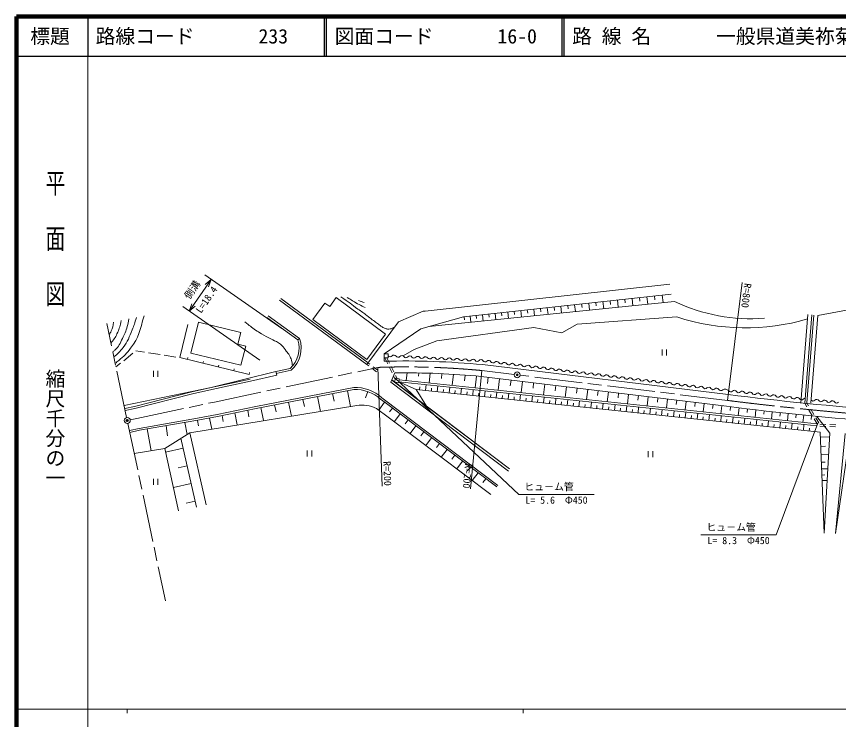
# Model space of a CAD drawing. Units: millimetres, scale not verified. Extents: x 40000 to 680000, y 20000 to 380000.
# Drawn here: x 40000 to 247695, y 202409 to 380000 of the extents above; entities that cross this region are included whole.
import ezdxf
from ezdxf.enums import TextEntityAlignment as Align

# ---------------------------------------------------------------- set-up
doc = ezdxf.new("R2010")
doc.units = ezdxf.units.MM
doc.header["$LTSCALE"] = 1000
doc.header["$PDMODE"] = 32
doc.header["$PDSIZE"] = 500
doc.linetypes.add('CHAIN', pattern=[18.5, 12, -1.5, 3.5, -1.5])
for name, color, linetype, lineweight in [('M-BGD', 7, 'Continuous', 13), ('M-BMK', 2, 'CHAIN', 13), ('M-BMK-SRVR', 3, 'Continuous', 13), ('M-STR-HTXT', 7, 'Continuous', 13), ('M-TTL', 2, 'Continuous', 140), ('M-TTL-BAND', 7, 'Continuous', 13), ('M-TTL-LINE', 7, 'Continuous', 25)]:
    doc.layers.add(name, color=color, linetype=linetype, lineweight=lineweight)
doc.layers.add('M-OTRS', color=6, linetype='Continuous')
doc.layers.add('M-TTL-TXT', color=7, linetype='Continuous')
doc.styles.add('@ＭＳ ゴシック', font='')
doc.styles.add('ＭＳ ゴシック', font='')
doc.styles.get('@ＭＳ ゴシック').set_extended_font_data('@MS Gothic')
doc.styles.get('ＭＳ ゴシック').set_extended_font_data('MS Gothic')

msp = doc.modelspace()

# ---------------------------------------------------------------- linework, layer by layer
at = {"layer": 'M-BGD'}
for p, q in [((143275, 305563), (205097, 312365)), ((223345, 312781), (219610, 283015)), ((205370, 309880), (152984, 304116)), ((152984, 304116), (205370, 309880)), ((203132, 309634), (203344, 307710)), ((273333, 310051), (242466, 304498)), ((106480, 308377), (128519, 292074)), ((106778, 308779), (128816, 292476)), ((114844, 303434), (117936, 307615)), ((117936, 307615), (119142, 306722)), ((119142, 306722), (120807, 308973)), ((120807, 308973), (133268, 299755)), ((144198, 301673), (206284, 308010)), ((144198, 301673), (206284, 308010)), ((182787, 307395), (182884, 306506)), ((184564, 307591), (184760, 305813)), ((186355, 307788), (186455, 306885)), ((188161, 307986), (188360, 306181)), ((189981, 308187), (190082, 307269)), ((191815, 308388), (192017, 306554)), ((193664, 308592), (193767, 307660)), ((195528, 308797), (195733, 306933)), ((197407, 309004), (197511, 308057)), ((199300, 309212), (199508, 307319)), ((201208, 309422), (201314, 308460)), ((136498, 302860), (142721, 305584)), ((142721, 305584), (143275, 305563)), ((164136, 305343), (164314, 303726)), ((165766, 305522), (165856, 304701)), ((167408, 305703), (167589, 304061)), ((169063, 305885), (169155, 305051)), ((170731, 306069), (170915, 304400)), ((172413, 306254), (172506, 305406)), ((174108, 306440), (174294, 304745)), ((175816, 306628), (175911, 305767)), ((177538, 306818), (177728, 305096)), ((179274, 307008), (179370, 306134)), ((181023, 307201), (181216, 305452)), ((103297, 303950), (111118, 298325)), ((103589, 304356), (111543, 298636)), ((114844, 303434), (128510, 293324)), ((142134, 301099), (152984, 304116)), ((153086, 304127), (153170, 303356)), ((154627, 304297), (154797, 302755)), ((156181, 304467), (156267, 303684)), ((157747, 304640), (157919, 303074)), ((159325, 304813), (159413, 304018)), ((160916, 304989), (161091, 303398)), ((162520, 305165), (162609, 304357)), ((181693, 302250), (206867, 304106)), ((238150, 282396), (239974, 304702)), ((239147, 282314), (240971, 304620)), ((239658, 282433), (241469, 304579)), ((240655, 282352), (242466, 304498)), ((81244, 293824), (83287, 302207)), ((84099, 294981), (85993, 302753)), ((96680, 300149), (85993, 302753)), ((128519, 292074), (136498, 302860)), ((146242, 298079), (170675, 301470)), ((170675, 301470), (177768, 300102)), ((177768, 300102), (181693, 302250)), ((95970, 297234), (96680, 300149)), ((128510, 293324), (133268, 299755)), ((132901, 294792), (142134, 301099)), ((97913, 296761), (95970, 297234)), ((111543, 298636), (111118, 298325)), ((140454, 295873), (146242, 298079)), ((69424, 294929), (67092, 293040)), ((72353, 295220), (70201, 295558)), ((76304, 294600), (73341, 295065)), ((96729, 291903), (84099, 294981)), ((96729, 291903), (97913, 296761)), ((137711, 294264), (140454, 295873)), ((203144, 295883), (203144, 294383)), ((204269, 295883), (204269, 294383)), ((80256, 293979), (77292, 294445)), ((98765, 289554), (81244, 293824)), ((83220, 293342), (83339, 293828)), ((87106, 292395), (87225, 292881)), ((132901, 294792), (133901, 294792)), ((132901, 294792), (132901, 293792)), ((132901, 293792), (133901, 293792)), ((132925, 292904), (132901, 293792)), ((133138, 293573), (133796, 292225)), ((133587, 293792), (134245, 292445)), ((133901, 294792), (133901, 293792)), ((66315, 292411), (65142, 291460)), ((90993, 291448), (91111, 291934)), ((94879, 290501), (94997, 290987)), ((105553, 290325), (109158, 291088)), ((128987, 291730), (128519, 292074)), ((129283, 292133), (128815, 292476)), ((131001, 290249), (129792, 291137)), ((131297, 290652), (130088, 291540)), ((132365, 261372), (131298, 291353)), ((134235, 291327), (134893, 289979)), ((134684, 291546), (135342, 290198)), ((219796, 284503), (157748, 292048)), ((74624, 290480), (74624, 288980)), ((75749, 290480), (75749, 288980)), ((89229, 286314), (105553, 290325)), ((98765, 289554), (98884, 290040)), ((99122, 287865), (105749, 289396)), ((105749, 289396), (105553, 290325)), ((105656, 289836), (109392, 290627)), ((134583, 287655), (135617, 289959)), ((135332, 289080), (135698, 288329)), ((135781, 289299), (136148, 288548)), ((138671, 289979), (138443, 288055)), ((141628, 289953), (141535, 289167)), ((144542, 289884), (144252, 287441)), ((147489, 289771), (147345, 288554)), ((150393, 289616), (150062, 286827)), ((153330, 289417), (153154, 287940)), ((154692, 260697), (157567, 290559)), ((156223, 289177), (155872, 286213)), ((219426, 281526), (157423, 289065)), ((159146, 288856), (158964, 287326)), ((89231, 286283), (99019, 288355)), ((89339, 285795), (99122, 287865)), ((134583, 287655), (164333, 265147)), ((134583, 287655), (164333, 265147)), ((134818, 288179), (164595, 265736)), ((134844, 288160), (164595, 265736)), ((135710, 288595), (135605, 287600)), ((135605, 287600), (136600, 287495)), ((135710, 288595), (136705, 288490)), ((136705, 288490), (136600, 287495)), ((141006, 285773), (136625, 287735)), ((136626, 287744), (242232, 276586)), ((136678, 288241), (242285, 277083)), ((143329, 285527), (143486, 287019)), ((146312, 285212), (146470, 286704)), ((162026, 288505), (161681, 285599)), ((164944, 288151), (164774, 286712)), ((167825, 287800), (167491, 284985)), ((170668, 287455), (170504, 286070)), ((173475, 287113), (173151, 284387)), ((176245, 286777), (176087, 285444)), ((67193, 281767), (89229, 286314)), ((69799, 281481), (84351, 285148)), ((69912, 280993), (84468, 284662)), ((84351, 285148), (89231, 286283)), ((84468, 284662), (89339, 285795)), ((125216, 286270), (100468, 281506)), ((125272, 285772), (100567, 281016)), ((119873, 284733), (120245, 282825)), ((123663, 285462), (124425, 281500)), ((128739, 285244), (128195, 283684)), ((141006, 285773), (243083, 274987)), ((141006, 285773), (143632, 281536)), ((141837, 285685), (141916, 286431)), ((144821, 285370), (144899, 286115)), ((147804, 285054), (147883, 285800)), ((149296, 284897), (149453, 286388)), ((150787, 284739), (150866, 285485)), ((152279, 284581), (152437, 286073)), ((153771, 284424), (153850, 285170)), ((155262, 284266), (155420, 285758)), ((156754, 284109), (156833, 284854)), ((158246, 283951), (158403, 285443)), ((161229, 283636), (161387, 285128)), ((164213, 283321), (164370, 284812)), ((178980, 286444), (178666, 283805)), ((181679, 286116), (181527, 284834)), ((184343, 285792), (184040, 283237)), ((186973, 285472), (186827, 284240)), ((189569, 285157), (189275, 282684)), ((192131, 284845), (191991, 283661)), ((108765, 282594), (109456, 279053)), ((112381, 283290), (112740, 281451)), ((116083, 284003), (116814, 280255)), ((132972, 282608), (131513, 280578)), ((131993, 283312), (133180, 282458)), ((133180, 282458), (131993, 283312)), ((132330, 283685), (133026, 283185)), ((133026, 283185), (161616, 261555)), ((159738, 283793), (159816, 284539)), ((162721, 283478), (162800, 284224)), ((165704, 283163), (165783, 283909)), ((167196, 283005), (167354, 284497)), ((168688, 282848), (168767, 283594)), ((170179, 282690), (170337, 284182)), ((171671, 282533), (171750, 283278)), ((173163, 282375), (173320, 283867)), ((174655, 282217), (174733, 282963)), ((176146, 282060), (176304, 283551)), ((177638, 281902), (177717, 282648)), ((179130, 281745), (179287, 283236)), ((182113, 281429), (182271, 282921)), ((185096, 281114), (185254, 282606)), ((194661, 284537), (194376, 282145)), ((197157, 284234), (197022, 283097)), ((199621, 283934), (199347, 281620)), ((202054, 283638), (201924, 282547)), ((204455, 283346), (204189, 281108)), ((206825, 283058), (206701, 282012)), ((209164, 282774), (208907, 280609)), ((211473, 282493), (211354, 281490)), ((67363, 280965), (69799, 281481)), ((67467, 280476), (69912, 280993)), ((83806, 274859), (125969, 281752)), ((100468, 281506), (90685, 279436)), ((100567, 281016), (90784, 278946)), ((98418, 280561), (98745, 278889)), ((101781, 281250), (102434, 277905)), ((105232, 281914), (105578, 280140)), ((130943, 280987), (133949, 278826)), ((133180, 282458), (161322, 261167)), ((134965, 281100), (134211, 280103)), ((180621, 281587), (180700, 282333)), ((183605, 281272), (183683, 282018)), ((186588, 280956), (186667, 281702)), ((188080, 280799), (188237, 282291)), ((189571, 280641), (189650, 281387)), ((191063, 280484), (191221, 281975)), ((192555, 280326), (192634, 281072)), ((194047, 280168), (194204, 281660)), ((195538, 280011), (195617, 280757)), ((197030, 279853), (197188, 281345)), ((198522, 279696), (198600, 280441)), ((200013, 279538), (200171, 281030)), ((202997, 279223), (203154, 280715)), ((205980, 278908), (206138, 280399)), ((213753, 282216), (213504, 280124)), ((216003, 281942), (215889, 280982)), ((218223, 281672), (217983, 279651)), ((220415, 281403), (220306, 280487)), ((222579, 281137), (222347, 279189)), ((224715, 280880), (224611, 280004)), ((226824, 280633), (226599, 278740)), ((228907, 280394), (228805, 279534)), ((239713, 281371), (239147, 282314)), ((240142, 281628), (239658, 282433)), ((240999, 279227), (240227, 280513)), ((241428, 279484), (240656, 280770)), ((85773, 278498), (70979, 275955)), ((90685, 279436), (85773, 278498)), ((90784, 278946), (85862, 278006)), ((88794, 278566), (89340, 275764)), ((91932, 279189), (92224, 277695)), ((95137, 279867), (95734, 276809)), ((133949, 278826), (159854, 259226)), ((136954, 279595), (135490, 277660)), ((201505, 279380), (201584, 280126)), ((204488, 279065), (204567, 279811)), ((207472, 278750), (207551, 279496)), ((208964, 278592), (209121, 280084)), ((210455, 278435), (210534, 279181)), ((211947, 278277), (212105, 279769)), ((213439, 278120), (213517, 278865)), ((214930, 277962), (215088, 279454)), ((216422, 277804), (216501, 278550)), ((217914, 277647), (218071, 279138)), ((220897, 277332), (221055, 278823)), ((223881, 277016), (224038, 278508)), ((230963, 280163), (230742, 278302)), ((232993, 279941), (232891, 279076)), ((234998, 279726), (234778, 277876)), ((236978, 279520), (236872, 278629)), ((238932, 279320), (238711, 277460)), ((240862, 279129), (240751, 278195)), ((242285, 277083), (241513, 278369)), ((242714, 277340), (241942, 278626)), ((242225, 278996), (245499, 274786)), ((85862, 278006), (71073, 275464)), ((77791, 276619), (78191, 274101)), ((82518, 277432), (83150, 274448)), ((85723, 277982), (86001, 276556)), ((138939, 278093), (138188, 277101)), ((140920, 276594), (139456, 274659)), ((219405, 277489), (219484, 278235)), ((222389, 277174), (222468, 277920)), ((225372, 276859), (225451, 277605)), ((226864, 276701), (227022, 278193)), ((228356, 276543), (228434, 277289)), ((229847, 276386), (230005, 277878)), ((231339, 276228), (231418, 276974)), ((232831, 276071), (232988, 277562)), ((234322, 275913), (234401, 276659)), ((235814, 275755), (235972, 277247)), ((237306, 275598), (237385, 276344)), ((238797, 275440), (238955, 276932)), ((242285, 277083), (242232, 276586)), ((244454, 276466), (242956, 276547)), ((244480, 276966), (242983, 277046)), ((246950, 276332), (245452, 276413)), ((246977, 276831), (245479, 276912)), ((70979, 275955), (68533, 275437)), ((71073, 275464), (68636, 274948)), ((73061, 275816), (74074, 270321)), ((77462, 270862), (83806, 274859)), ((83806, 274859), (87916, 256618)), ((142897, 275099), (142149, 274110)), ((240289, 275283), (240368, 276028)), ((244051, 249488), (243083, 274987)), ((245499, 274786), (244051, 249488)), ((249393, 274672), (246921, 249374)), ((246921, 249374), (250524, 274162)), ((81562, 273445), (85478, 256068)), ((144870, 273606), (143406, 271671)), ((146839, 272117), (146094, 271132)), ((243131, 273712), (245443, 273800)), ((69762, 269632), (77462, 270862)), ((77462, 270862), (80964, 255147)), ((82119, 270972), (77661, 269968)), ((113467, 270393), (113467, 268893)), ((114592, 270393), (114592, 268893)), ((148803, 270630), (147339, 268695)), ((199632, 270219), (199632, 268719)), ((200757, 270219), (200757, 268719)), ((243219, 271401), (244375, 271445)), ((150764, 269147), (150022, 268166)), ((243299, 269310), (245190, 269382)), ((83124, 266514), (80895, 266012)), ((152721, 267666), (151257, 265731)), ((154673, 266189), (153935, 265213)), ((243370, 267419), (244316, 267455)), ((156622, 264715), (155158, 262779)), ((243435, 265708), (244983, 265767)), ((243494, 264160), (244268, 264190)), ((74624, 263195), (74624, 261695)), ((75749, 263195), (75749, 261695)), ((84131, 262045), (79652, 261036)), ((158567, 263243), (157831, 262271)), ((243547, 262760), (244814, 262808)), ((85140, 257566), (82901, 257062))]:
    msp.add_line(p, q, dxfattribs=at)
for centre, radius, start, end in [((225521, 348219), 44572, 244.43747, 274.4104), ((224207, 357115), 55774, 251.88668, 286.3243), ((104456, 296245), 6979, 312.35792, 17.33944), ((104456, 296245), 7479, 311.30024, 18.63842), ((138400, 91479), 201500, 84.4901, 91.55698), ((134420, 294641), 625, 213.87974, 320.13994), ((135379, 293840), 625, 33.87974, 140.13994), ((136417, 294537), 625, 213.87974, 320.13994), ((137377, 293735), 625, 33.87974, 140.13994), ((138415, 294432), 625, 213.87974, 320.13994), ((139374, 293631), 625, 33.87974, 140.13994), ((140412, 294328), 625, 213.87974, 320.13994), ((141371, 293527), 625, 33.87974, 140.13994), ((142409, 294224), 625, 213.87974, 320.13994), ((143369, 293422), 625, 33.87974, 140.13994), ((144406, 294119), 625, 213.87974, 320.13994), ((145366, 293318), 625, 33.87974, 140.13994), ((146404, 294015), 625, 213.87974, 320.13994), ((147363, 293214), 625, 33.87974, 140.13994), ((148401, 293911), 625, 213.87974, 320.13994), ((149360, 293109), 625, 33.87974, 140.13994), ((150398, 293806), 625, 213.87974, 320.13994), ((151358, 293005), 625, 33.87974, 140.13994), ((152395, 293702), 625, 213.87974, 320.13994), ((153355, 292901), 625, 33.87974, 140.13994), ((154393, 293598), 625, 213.87974, 320.13994), ((155352, 292796), 625, 33.87974, 140.13994), ((156390, 293493), 625, 213.87974, 320.13994), ((157350, 292692), 625, 33.87974, 140.13994), ((158410, 293352), 625, 209.9372, 316.1974), ((159312, 292487), 625, 29.9372, 136.1974), ((161298, 292246), 625, 29.9372, 136.1974), ((160395, 293111), 625, 209.9372, 316.1974), ((162381, 292870), 625, 209.9372, 316.1974), ((163283, 292004), 625, 29.9372, 136.1974), ((164366, 292628), 625, 209.9372, 316.1974), ((165268, 291763), 625, 29.9372, 136.1974), ((166352, 292387), 625, 209.9372, 316.1974), ((167254, 291522), 625, 29.9372, 136.1974), ((168337, 292145), 625, 209.9372, 316.1974), ((169239, 291280), 625, 29.9372, 136.1974), ((170322, 291904), 625, 209.9372, 316.1974), ((171224, 291039), 625, 29.9372, 136.1974), ((172308, 291663), 625, 209.9372, 316.1974), ((173210, 290797), 625, 29.9372, 136.1974), ((174293, 291421), 625, 209.9372, 316.1974), ((175195, 290556), 625, 29.9372, 136.1974), ((176278, 291180), 625, 209.9372, 316.1974), ((177181, 290315), 625, 29.9372, 136.1974), ((138400, 91479), 198500, 84.50077, 90.80334), ((178264, 290938), 625, 209.9372, 316.1974), ((179166, 290073), 625, 29.9372, 136.1974), ((180249, 290697), 625, 209.9372, 316.1974), ((181151, 289832), 625, 29.9372, 136.1974), ((182235, 290456), 625, 209.9372, 316.1974), ((183137, 289590), 625, 29.9372, 136.1974), ((184220, 290214), 625, 209.9372, 316.1974), ((185122, 289349), 625, 29.9372, 136.1974), ((186205, 289973), 625, 209.9372, 316.1974), ((187107, 289107), 625, 29.9372, 136.1974), ((188191, 289731), 625, 209.9372, 316.1974), ((189093, 288866), 625, 29.9372, 136.1974), ((190176, 289490), 625, 209.9372, 316.1974), ((191078, 288625), 625, 29.9372, 136.1974), ((192161, 289248), 625, 209.9372, 316.1974), ((193064, 288383), 625, 29.9372, 136.1974), ((195049, 288142), 625, 29.9372, 136.1974), ((194147, 289007), 625, 209.9372, 316.1974), ((196132, 288766), 625, 209.9372, 316.1974), ((197034, 287900), 625, 29.9372, 136.1974), ((198118, 288524), 625, 209.9372, 316.1974), ((199020, 287659), 625, 29.9372, 136.1974), ((200103, 288283), 625, 209.9372, 316.1974), ((201005, 287418), 625, 29.9372, 136.1974), ((202088, 288041), 625, 209.9372, 316.1974), ((202990, 287176), 625, 29.9372, 136.1974), ((204074, 287800), 625, 209.9372, 316.1974), ((204976, 286935), 625, 29.9372, 136.1974), ((206059, 287559), 625, 209.9372, 316.1974), ((206961, 286693), 625, 29.9372, 136.1974), ((208044, 287317), 625, 209.9372, 316.1974), ((208947, 286452), 625, 29.9372, 136.1974), ((210030, 287076), 625, 209.9372, 316.1974), ((210932, 286211), 625, 29.9372, 136.1974), ((125592, 276223), 10054, 47.91871, 92.14363), ((125592, 276223), 9554, 47.91871, 91.91706), ((212015, 286834), 625, 209.9372, 316.1974), ((212917, 285969), 625, 29.9372, 136.1974), ((214001, 286593), 625, 209.9372, 316.1974), ((214903, 285728), 625, 29.9372, 136.1974), ((215986, 286352), 625, 209.9372, 316.1974), ((216888, 285486), 625, 29.9372, 136.1974), ((217971, 286110), 625, 209.9372, 316.1974), ((219048, 284585), 1259, 46.32894, 119.8057), ((220456, 285812), 625, 210.37868, 316.63888), ((221365, 284954), 625, 30.37868, 136.63888), ((222444, 285586), 625, 210.37868, 316.63888), ((223352, 284728), 625, 30.37868, 136.63888), ((224431, 285360), 625, 210.37868, 316.63888), ((225340, 284501), 625, 30.37868, 136.63888), ((226418, 285134), 625, 210.37868, 316.63888), ((227327, 284275), 625, 30.37868, 136.63888), ((228405, 284908), 625, 210.37868, 316.63888), ((229314, 284049), 625, 30.37868, 136.63888), ((319227, 1076788), 798500, 262.84685, 265.71165), ((230392, 284681), 625, 210.37868, 316.63888), ((231301, 283823), 625, 30.37868, 136.63888), ((232379, 284455), 625, 210.37868, 316.63888), ((233288, 283597), 625, 30.37868, 136.63888), ((234367, 284229), 625, 210.37868, 316.63888), ((235275, 283371), 625, 30.37868, 136.63888), ((236354, 284003), 625, 210.37868, 316.63888), ((237263, 283145), 625, 30.37868, 136.63888), ((238341, 283777), 625, 210.37868, 316.63888), ((239250, 282919), 625, 90.19954, 136.63888), ((241252, 283492), 625, 211.90098, 318.16119), ((242183, 282658), 625, 31.90098, 138.16119), ((243244, 283319), 625, 211.90098, 318.16119), ((244176, 282485), 625, 31.90098, 138.16119), ((245237, 283146), 625, 211.90098, 318.16119), ((246168, 282312), 625, 31.90098, 138.16119), ((247229, 282972), 625, 211.90098, 318.16119), ((127276, 273691), 8166, 63.31329, 99.21148), ((319227, 1076788), 801500, 262.84706, 265.71165)]:
    msp.add_arc(centre, radius, start, end, dxfattribs=at)
for points, knots in [([(128520, 304479), (127839, 304973), (127150, 305473), (126278, 306105), (124601, 307322), (124078, 307702), (121985, 309220)], [0, 0, 0, 0, 1, 1, 1, 2, 2, 2, 2]), ([(128098, 306473), (126995, 306985), (126150, 307429), (124919, 308173), (124388, 308495), (124201, 308600), (123574, 309019)], [0, 0, 0, 0, 1, 1, 1, 2, 2, 2, 2]), ([(64344, 295229), (64512, 295382), (64684, 295545), (64863, 295718), (65843, 296669), (66183, 297414), (66780, 298642), (67337, 299788), (67674, 300437), (67992, 301671), (68182, 302409), (68246, 302696), (68364, 303587)], [0, 0, 0, 0, 1, 1, 1, 2, 2, 2, 3, 3, 3, 4, 4, 4, 4]), ([(70297, 303997), (69879, 302495), (69721, 302034), (69241, 300816), (68533, 299015), (68131, 297962), (66980, 296406), (66181, 295325), (65535, 294766), (64605, 293998)], [0, 0, 0, 0, 1, 1, 1, 2, 2, 2, 3, 3, 3, 3]), ([(64945, 292388), (65232, 292599), (65529, 292829), (65842, 293090), (67145, 294176), (67804, 294888), (68849, 296224), (70980, 298948), (71179, 300679), (72231, 304406)], [0, 0, 0, 0, 1, 1, 1, 2, 2, 2, 3, 3, 3, 3]), ([(128520, 304479), (129183, 303954), (129356, 303815), (129904, 303406), (130325, 303091), (130567, 302922), (130992, 302612), (131345, 302354), (131543, 302210), (131895, 301953), (132169, 301754), (132296, 301600), (132596, 301442), (132890, 301287), (133061, 301205), (133380, 301108), (133525, 301064), (133612, 301061), (133763, 301048), (134019, 301026), (134165, 301046), (134420, 301077), (134599, 301099), (134697, 301135), (134867, 301196), (135160, 301299), (135262, 301387), (135559, 301590)], [0, 0, 0, 0, 1, 1, 1, 2, 2, 2, 3, 3, 3, 4, 4, 4, 5, 5, 5, 6, 6, 6, 7, 7, 7, 8, 8, 8, 9, 9, 9, 9]), ([(63414, 299624), (63613, 299892), (63794, 300183), (63964, 300571), (64318, 301380), (64379, 301788), (64497, 302769)], [0, 0, 0, 0, 1, 1, 1, 2, 2, 2, 2]), ([(66430, 303178), (66159, 301820), (66065, 301321), (65575, 300224), (65103, 299166), (64770, 298583), (64027, 297695), (63972, 297629), (63917, 297565), (63863, 297502)], [0, 0, 0, 0, 1, 1, 1, 2, 2, 2, 3, 3, 3, 3]), ([(97698, 302887), (98962, 301853), (99309, 301535), (100425, 300784), (100992, 300402), (101313, 300194), (101900, 299843), (102786, 299314), (103317, 299077), (104229, 298594), (105001, 298186), (105479, 298037), (106210, 297560), (106571, 297324), (106789, 297198), (107082, 296880), (107539, 296383), (107711, 296034), (108120, 295496), (108453, 295057), (108706, 294856), (108981, 294378), (109239, 293929), (109318, 293641), (109469, 293145), (109636, 292596), (109662, 292377), (109757, 291706)], [0, 0, 0, 0, 1, 1, 1, 2, 2, 2, 3, 3, 3, 4, 4, 4, 5, 5, 5, 6, 6, 6, 7, 7, 7, 8, 8, 8, 9, 9, 9, 9])]:
    msp.add_open_spline(points, degree=3, knots=knots, dxfattribs=at)
msp.add_open_spline([(127833, 307724), (127437, 307866), (126990, 308036), (126421, 308258)], degree=3, dxfattribs=at)
at = {"layer": 'M-BMK'}
for p, q in [((67844, 278690), (62823, 302415)), ((90012, 282615), (131298, 291353)), ((165756, 289563), (157567, 290559)), ((219610, 283015), (167245, 289382)), ((70446, 278474), (90012, 282615)), ((68733, 278112), (70446, 278474)), ((68155, 277223), (77641, 232402))]:
    msp.add_line(p, q, dxfattribs=at)
for centre, radius, start, end in [((138400, 91479), 200000, 84.50077, 92.03516), ((319227, 1076788), 800000, 262.84685, 265.71165)]:
    msp.add_arc(centre, radius, start, end, dxfattribs=at)
at = {"layer": 'M-BMK-SRVR'}
for centre in [(166501, 289472), (68000, 277957)]:
    msp.add_circle(centre, 750, dxfattribs=at)
for p in [(166501, 289472), (68000, 277957)]:
    msp.add_point(p, dxfattribs=at)
at = {"layer": 'M-OTRS'}
msp.add_point((68000, 277957), dxfattribs=at)
at = {"layer": 'M-STR-HTXT'}
for p, q in [((107013, 301181), (87574, 314704)), ((83651, 305561), (89216, 313561)), ((89216, 313561), (87688, 312271)), ((88538, 311680), (89216, 313561)), ((84329, 307443), (83651, 305561)), ((101448, 293180), (82009, 306703)), ((83651, 305561), (85179, 306851)), ((166934, 259253), (135710, 288595)), ((231934, 249053), (242462, 277229)), ((166934, 259253), (185934, 259253)), ((212934, 249053), (231934, 249053))]:
    msp.add_line(p, q, dxfattribs=at)
at = {"layer": 'M-TTL'}
for p, q in [((40000, 380000), (40000, 20000)), ((680000, 380000), (40000, 380000))]:
    msp.add_line(p, q, dxfattribs=at)
at = {"layer": 'M-TTL-BAND'}
for p, q in [((58000, 370000), (58000, 20000)), ((40000, 205000), (579000, 205000)), ((68000, 205000), (68000, 204000)), ((168000, 205000), (168000, 204000))]:
    msp.add_line(p, q, dxfattribs=at)
at = {"layer": 'M-TTL-LINE'}
for p, q in [((58000, 380000), (58000, 370000)), ((117750, 380000), (117750, 370000)), ((118250, 380000), (118250, 370000)), ((177750, 380000), (177750, 370000)), ((178250, 380000), (178250, 370000)), ((40000, 370000), (680000, 370000))]:
    msp.add_line(p, q, dxfattribs=at)

# ---------------------------------------------------------------- texts
at = {"layer": 'M-BGD', "style": 'ＭＳ ゴシック'}
for s, rotation, p in [('R=800', 262.847, (223345, 312781)), ('R=200', 272.04, (132143, 267618)), ('R=200', 264.501, (152802, 267158))]:
    msp.add_text(s, height=1833, rotation=rotation, dxfattribs=at).set_placement(p, align=Align.BOTTOM_LEFT)
at = {"layer": 'M-STR-HTXT', "style": 'ＭＳ ゴシック'}
msp.add_text('側溝', height=1833, rotation=55.176, dxfattribs=at).set_placement((85613, 310132), align=Align.BOTTOM_CENTER)
at = {"layer": 'M-STR-HTXT', "style": '@ＭＳ ゴシック'}
msp.add_text('L=18.4', height=1833, rotation=55.176, dxfattribs=at).set_placement((87254, 308990), align=Align.TOP_CENTER)
at = {"layer": 'M-STR-HTXT', "style": 'ＭＳ ゴシック'}
for p in [(168309, 259753), (214309, 249553)]:
    msp.add_text('ヒュ－ム管', height=1833, dxfattribs=at).set_placement(p, align=Align.BOTTOM_LEFT)
for s, p in [('L= 5.6\u3000Φ450', (176434, 258753)), ('L= 8.3\u3000Φ450', (222434, 248553))]:
    msp.add_text(s, height=1833, dxfattribs=at).set_placement(p, align=Align.TOP_CENTER)
at = {"layer": 'M-TTL-BAND', "style": '@ＭＳ ゴシック', "width": 1.4}
msp.add_text('平  面  図', height=3666, rotation=270, dxfattribs=at).set_placement((49777, 306475), align=Align.MIDDLE_RIGHT)
at = {"layer": 'M-TTL-BAND', "style": '@ＭＳ ゴシック'}
msp.add_text('縮尺千分の一', height=3666, rotation=270, dxfattribs=at).set_placement((49777, 261030), align=Align.MIDDLE_RIGHT)
at = {"layer": 'M-TTL-TXT', "style": 'ＭＳ ゴシック'}
msp.add_text('標題', height=3666, dxfattribs=at).set_placement((48500, 375000), align=Align.MIDDLE_CENTER)
for s, p in [('路線コード', (60000, 375000)), ('233', (101142, 375000)), ('図面コード', (120380, 375000)), ('16-0', (161521, 375000)), ('路 線 名', (180380, 375000)), ('一般県道美祢菊川線', (216734, 375000))]:
    msp.add_text(s, height=3666, dxfattribs=at).set_placement(p, align=Align.MIDDLE_LEFT)

doc.saveas('drawing.dxf')
